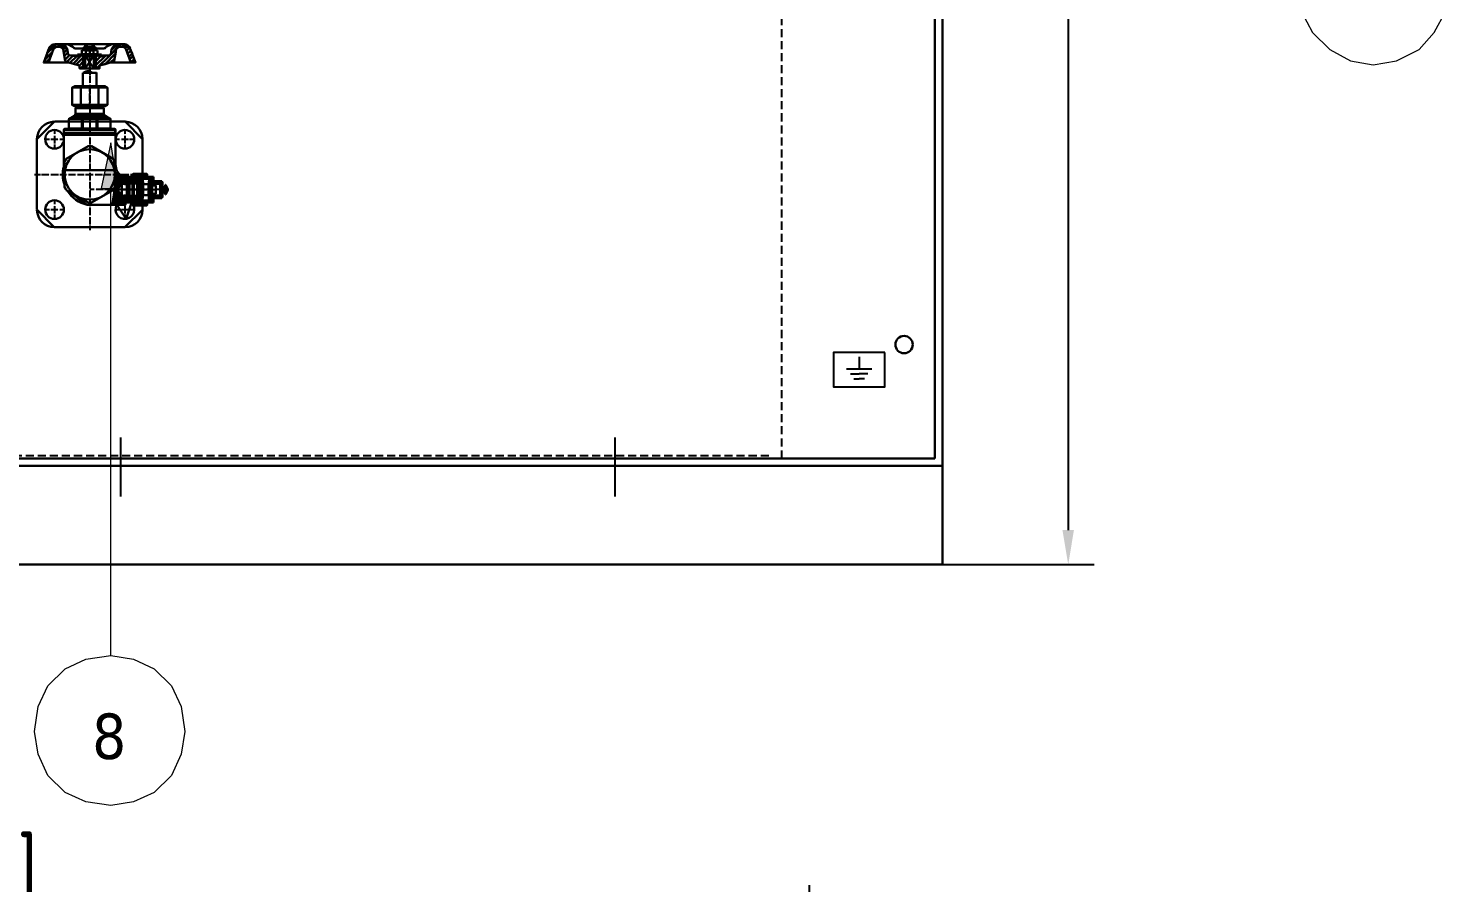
# Model space of a CAD drawing. Header units: millimetres. Extents: x 266108 to 276883, y -181835 to -175175.
# Drawn here: x 268461 to 269612, y -178470 to -177778 of the extents above; entities that cross this region are included whole.
import ezdxf

# ---------------------------------------------------------------- set-up
doc = ezdxf.new("R2010")
doc.units = ezdxf.units.MM
doc.header["$LTSCALE"] = 13
for name, pattern in [('CENTER', [50.8, 31.75, -6.35, 6.35, -6.35]), ('CENTER2', [1.125, 0.75, -0.125, 0.125, -0.125]), ('CENTERX2', [101.6, 63.5, -12.7, 12.7, -12.7]), ('DASHED', [0.75, 0.5, -0.25])]:
    doc.linetypes.add(name, pattern=pattern)
for name, color, linetype in [('1', 4, 'Continuous'), ('3中心线层', 1, 'CENTER'), ('4虚线层', 6, 'DASHED'), ('粗实线', 4, 'Continuous')]:
    doc.layers.add(name, color=color, linetype=linetype)
for name, color, linetype, lineweight in [('2细实线', 3, 'Continuous', 20), ('标注、文本', 3, 'Continuous', 25), ('铁心', 3, 'Continuous', 0)]:
    doc.layers.add(name, color=color, linetype=linetype, lineweight=lineweight)
doc.styles.get("Standard").update_dxf_attribs({"font": 'gbenor.shx', "bigfont": 'gbcbig.shx'})
doc.styles.add('Tahoma$001', font='tahoma.ttf', dxfattribs={"height": 2.159784})
doc.dimstyles.new('英寸 1-10', dxfattribs={"dimscale": 14, "dimtxt": 3.5, "dimasz": 2, "dimexe": 1.5, "dimexo": 0.5, "dimgap": 0.5, "dimtad": 1, "dimtoh": 1, "dimdec": 1, "dimdsep": 46, "dimtxsty": 'Standard', "dimcen": 2.5, "dimclrd": 3, "dimclre": 3, "dimclrt": 3, "dimadec": 0, "dimazin": 2, "dimtfac": 1, "dimtdec": 1, "dimtmove": 0, "dimatfit": 2, "dimfxl": 1, "dimarcsym": 0})

# ---------------------------------------------------------------- blocks, each defined once
blk = doc.blocks.new('A$C68737E7E')
at = {"layer": '1', "color": 1, "linetype": 'CENTERX2', "lineweight": -3, "ltscale": 0.1}
for p, q in [((44.7, 143.1), (44.7, 146.2)), ((44.7, 146.2), (44.7, 139.9)), ((44.7, 142.3), (44.7, 142.4)), ((44.7, 135.9), (44.7, 141.6)), ((44.7, 139.2), (44.7, 139.1)), ((44.7, 138.4), (44.7, 132.7)), ((44.7, 135.1), (44.7, 135.2)), ((44.7, 128.8), (44.7, 134.4)), ((44.7, 132), (44.7, 131.9)), ((44.7, 131.2), (44.7, 125.6)), ((44.7, 130.9), (44.7, 126.5)), ((44.7, 127.9), (44.7, 128)), ((44.7, 125.9), (44.7, 125.7)), ((44.7, 125), (44.7, 119.4)), ((44.7, 118.7), (44.7, 118.6)), ((44.7, 117.9), (44.7, 113.5)), ((44.7, 112.3), (44.7, 117.4)), ((44.7, 113.3), (44.7, 110.4)), ((44.7, 111.5), (44.7, 111.6)), ((44.7, 105.2), (44.7, 110.8)), ((44.7, 109.6), (44.7, 109.5)), ((44.7, 108.8), (44.7, 103.2)), ((44.7, 104.3), (44.7, 104.4)), ((44.7, 98.5), (44.7, 103.6)), ((44.7, 102.5), (44.7, 102.4)), ((44.7, 101.7), (44.7, 98.2)), ((44.7, 101.6), (44.7, 96)), ((44.7, 97.5), (44.7, 97.4)), ((44.7, 96.7), (44.7, 91.1)), ((44.7, 95.3), (44.7, 95.2)), ((44.7, 94.5), (44.7, 88.8)), ((16.2, 81.3), (16.2, 78.1)), ((44.7, 90.3), (44.7, 90.2)), ((44.7, 89.5), (44.7, 83.9)), ((44.7, 88.1), (44.7, 88)), ((44.7, 87.3), (44.7, 81.7)), ((44.7, 83.2), (44.7, 83.1)), ((44.7, 82.3), (44.7, 76.7)), ((44.7, 81), (44.7, 80.9)), ((73.2, 81.3), (73.2, 78.1)), ((8.6, 73.7), (11.9, 73.7)), ((12.5, 73.7), (12.7, 73.7)), ((13.4, 73.7), (19, 73.7)), ((16.2, 77.4), (16.2, 77.2)), ((16.2, 76.5), (16.2, 70.9)), ((16.2, 70.2), (16.2, 70.1)), ((16.2, 69.4), (16.2, 66.1)), ((19.7, 73.7), (19.8, 73.7)), ((20.5, 73.7), (23.8, 73.7)), ((44.7, 80.1), (44.7, 77.2)), ((44.7, 76), (44.7, 75.9)), ((44.7, 75.2), (44.7, 69.5)), ((65.6, 73.7), (68.8, 73.7)), ((69.5, 73.7), (69.7, 73.7)), ((70.4, 73.7), (76, 73.7)), ((73.2, 77.4), (73.2, 77.2)), ((73.2, 76.5), (73.2, 70.9)), ((73.2, 70.2), (73.2, 70.1)), ((73.2, 69.4), (73.2, 66.1)), ((76.7, 73.7), (76.8, 73.7)), ((77.5, 73.7), (80.8, 73.7)), ((44.7, 68.8), (44.7, 68.7)), ((44.7, 68), (44.7, 62.4)), ((44.7, 61.7), (44.7, 61.6)), ((44.7, 60.8), (44.7, 55.2)), ((44.7, 54.5), (44.7, 54.4)), ((44.7, 53.7), (44.7, 48)), ((44.7, 47.3), (44.7, 47.2)), ((44.7, 46.5), (44.7, 40.9)), ((0, 45.2), (4.5, 45.2)), ((5.2, 45.2), (5.3, 45.2)), ((6, 45.2), (11.7, 45.2)), ((12.4, 45.2), (12.5, 45.2)), ((13.2, 45.2), (18.8, 45.2)), ((19.5, 45.2), (19.7, 45.2)), ((20.4, 45.2), (26, 45.2)), ((26.7, 45.2), (26.8, 45.2)), ((27.5, 45.2), (33.2, 45.2)), ((33.9, 45.2), (34, 45.2)), ((34.7, 45.2), (40.3, 45.2)), ((41, 45.2), (41.2, 45.2)), ((41.9, 45.2), (47.5, 45.2)), ((44.7, 40.2), (44.7, 40.1)), ((44.7, 39.3), (44.7, 33.7)), ((48.2, 45.2), (48.3, 45.2)), ((49, 45.2), (54.7, 45.2)), ((55.4, 45.2), (55.5, 45.2)), ((56.2, 45.2), (61.8, 45.2)), ((62.6, 45.2), (62.7, 45.2)), ((63.4, 45.2), (69, 45.2)), ((69.3, 45.2), (73.7, 45.2)), ((69.7, 45.2), (69.8, 45.2)), ((70.5, 45.2), (76.2, 45.2)), ((76.9, 45.2), (77, 45.2)), ((77.7, 45.2), (83.3, 45.2)), ((84.1, 45.2), (84.2, 45.2)), ((84.9, 45.2), (89.4, 45.2)), ((16.2, 24.3), (16.2, 21.1)), ((44.7, 33), (44.7, 32.9)), ((48.3, 32.9), (44.7, 32.9)), ((44.7, 32.2), (44.7, 26.5)), ((44.7, 25.8), (44.7, 25.7)), ((44.7, 25), (44.7, 19.4)), ((49.1, 32.9), (49, 32.9)), ((55.5, 32.9), (49.9, 32.9)), ((56.3, 32.9), (56.2, 32.9)), ((62.7, 32.9), (57, 32.9)), ((63.5, 32.9), (63.4, 32.9)), ((69.8, 32.9), (64.2, 32.9)), ((70.1, 32.9), (76.5, 32.9)), ((70.7, 32.9), (70.5, 32.9)), ((77, 32.9), (71.4, 32.9)), ((73.2, 24.3), (73.2, 21.1)), ((77.2, 32.9), (77.3, 32.9)), ((77.8, 32.9), (77.7, 32.9)), ((81.7, 32.9), (77.9, 32.9)), ((78, 32.9), (83.6, 32.9)), ((84.2, 32.9), (78.5, 32.9)), ((82.5, 32.9), (82.4, 32.9)), ((88.9, 32.9), (83.2, 32.9)), ((84.4, 32.9), (84.5, 32.9)), ((85, 32.9), (84.9, 32.9)), ((85.2, 32.9), (90.8, 32.9)), ((89.3, 32.9), (85.7, 32.9)), ((89.7, 32.9), (89.6, 32.9)), ((96, 32.9), (90.4, 32.9)), ((91.5, 32.9), (91.7, 32.9)), ((92.4, 32.9), (98.7, 32.9)), ((96.9, 32.9), (96.8, 32.9)), ((103.2, 32.9), (97.6, 32.9)), ((104, 32.9), (103.9, 32.9)), ((108.5, 32.9), (104.7, 32.9)), ((8.6, 16.7), (11.9, 16.7)), ((12.5, 16.7), (12.7, 16.7)), ((13.4, 16.7), (19, 16.7)), ((16.2, 20.4), (16.2, 20.3)), ((16.2, 19.5), (16.2, 13.9)), ((16.2, 13.2), (16.2, 13.1)), ((16.2, 12.4), (16.2, 9.1)), ((19.7, 16.7), (19.8, 16.7)), ((20.5, 16.7), (23.8, 16.7)), ((44.7, 18.7), (44.7, 18.5)), ((44.7, 17.8), (44.7, 12.2)), ((65.6, 16.7), (68.8, 16.7)), ((69.5, 16.7), (69.7, 16.7)), ((70.4, 16.7), (76, 16.7)), ((73.2, 20.4), (73.2, 20.3)), ((73.2, 19.5), (73.2, 13.9)), ((73.2, 13.2), (73.2, 13.1)), ((73.2, 12.4), (73.2, 9.1)), ((76.7, 16.7), (76.8, 16.7)), ((77.5, 16.7), (80.8, 16.7)), ((44.7, 11.5), (44.7, 11.4)), ((44.7, 10.7), (44.7, 5)), ((44.7, 4.3), (44.7, 4.2)), ((44.7, 3.5), (44.7, 0))]:
    blk.add_line(p, q, dxfattribs=at)
at = {"layer": '标注、文本', "color": 4, "lineweight": 30}
for p, q in [((17.6, 150.8), (10.3, 143.5)), ((17, 150.8), (27.5, 150.8)), ((20.9, 150.8), (18.6, 148.5)), ((23.6, 150.2), (21.7, 148.3)), ((27.5, 150.8), (62.7, 150.8)), ((43.3, 150.8), (44.6, 150.8)), ((43.3, 150.8), (45.9, 150.8)), ((45.9, 150.8), (44.6, 150.8)), ((66.5, 150.6), (62.5, 146.6)), ((72.1, 150.8), (62.7, 150.8)), ((70, 150.8), (67.6, 148.4)), ((73.2, 150.7), (71, 148.5)), ((75.5, 149.7), (73.4, 147.6)), ((11.6, 147), (7.5, 135.8)), ((14.3, 144.2), (8.5, 138.4)), ((12.4, 139), (9.1, 135.8)), ((15.3, 147), (11.2, 135.8)), ((17.5, 148.5), (20.8, 148.5)), ((25.4, 148.8), (23.1, 146.5)), ((23.1, 146.6), (24.7, 137.2)), ((26.6, 146.6), (23.6, 143.7)), ((27.1, 143.9), (24.1, 140.9)), ((28.3, 141.8), (24.6, 138.1)), ((31.1, 141.3), (26, 136.2)), ((26.7, 146), (27.3, 142.7)), ((28.3, 141.8), (36.5, 140.4)), ((33.9, 140.8), (28.6, 135.5)), ((29.8, 141.5), (59.2, 141.5)), ((37.8, 141.5), (31.2, 134.8)), ((38.8, 147.3), (33.1, 147.3)), ((39.5, 139.9), (33.7, 134.2)), ((34.9, 142.4), (39.8, 142.4)), ((34.9, 142.4), (34.9, 141.5)), ((36.5, 141.5), (36.5, 140.4)), ((38.2, 145.7), (38.2, 142.8)), ((40, 141.6), (39.1, 140.8)), ((39.1, 140.8), (50.3, 140.8)), ((39.5, 141.5), (39.4, 131.1)), ((41, 141.5), (39.6, 140.2)), ((49.4, 146.1), (39.8, 146.1)), ((49.4, 142.4), (39.8, 142.4)), ((42.2, 148.5), (41, 147.3)), ((41, 147.3), (48, 147.3)), ((41, 147.3), (41, 146.1)), ((41, 141.5), (48.1, 141.5)), ((48.1, 141.5), (41, 141.5)), ((41, 141.5), (41, 131.1)), ((48.1, 141.5), (41, 131.1)), ((41, 141.5), (48.1, 131.1)), ((41.4, 145.7), (41.4, 142.8)), ((42, 148.2), (42, 146.1)), ((42, 142.7), (42, 142.4)), ((42.2, 148.5), (46.9, 148.5)), ((46.9, 148.5), (48, 147.3)), ((47.1, 148.2), (47.1, 146.1)), ((47.8, 145.7), (47.8, 142.8)), ((48, 147.3), (48, 146.1)), ((48.1, 141.5), (49.5, 140.2)), ((48.1, 141.5), (48.1, 131.1)), ((54.2, 142.4), (49.3, 142.4)), ((49.5, 140.2), (49.5, 131.1)), ((49.6, 141.5), (49.7, 131.1)), ((50.9, 141.5), (49.6, 140.2)), ((53.1, 140.5), (49.6, 137)), ((57.1, 141.1), (49.7, 133.7)), ((50.3, 147.3), (56, 147.3)), ((61.1, 141.9), (50.3, 131.1)), ((51, 145.7), (51, 142.8)), ((60.9, 141.8), (52.7, 140.4)), ((52.7, 141.5), (52.7, 140.4)), ((54.2, 142.4), (54.2, 141.5)), ((65.3, 142.9), (57.1, 134.6)), ((64.7, 138.9), (61.6, 135.8)), ((66.1, 146.9), (61.8, 142.5)), ((62.4, 146.4), (61.8, 142.7)), ((66, 146.6), (64.4, 137.2)), ((65.7, 144.6), (64.4, 137.2)), ((73.8, 147), (77.9, 135.8)), ((77, 148), (74.4, 145.3)), ((78, 145.7), (75.3, 143)), ((78.9, 143.3), (76.2, 140.6)), ((79.7, 140.9), (77, 138.2)), ((77.5, 147), (81.6, 135.8)), ((80.6, 138.5), (77.9, 135.8)), ((7.5, 135.8), (27.8, 135.8)), ((25.6, 136.3), (36.5, 133.4)), ((39.5, 136.6), (36.3, 133.5)), ((36.5, 133.4), (36.5, 131.1)), ((36.5, 131.1), (39.6, 131.1)), ((39.4, 133.3), (37.2, 131.1)), ((49.5, 131.1), (52.7, 131.1)), ((50.3, 127.7), (50.3, 116.6)), ((63.5, 136.3), (52.7, 133.4)), ((63.5, 136.3), (52.7, 133.4)), ((52.7, 133.4), (52.7, 131.1)), ((61.3, 135.8), (81.6, 135.8)), ((81.5, 136.1), (81.2, 135.8)), ((32.3, 116.6), (57.1, 116.6)), ((37.6, 115.5), (37.6, 101.6)), ((51.8, 115.5), (51.8, 101.6)), ((30.4, 101.6), (32.3, 100.5)), ((32.3, 100.5), (34.1, 100.5)), ((32.3, 92.7), (57.1, 92.7)), ((34.2, 99.8), (33.3, 98.9)), ((33.3, 98.9), (33.3, 94.4)), ((33.3, 98.9), (56.1, 98.9)), ((33.3, 94.4), (56.1, 94.4)), ((34.1, 100.5), (55.3, 100.5)), ((34.2, 100.5), (34.2, 99.8)), ((34.2, 99.8), (35, 99.8)), ((35, 100.5), (35, 99.8)), ((54.4, 100.5), (54.4, 99.8)), ((54.4, 99.8), (55.1, 99.8)), ((55.1, 100.5), (55.1, 99.8)), ((55.1, 99.8), (56.1, 98.9)), ((55.3, 100.5), (57.1, 100.5)), ((56.1, 98.9), (56.1, 94.4)), ((59, 101.6), (57.1, 100.5)), ((16.2, 88), (73.2, 88)), ((23.8, 81.2), (23.8, 78.7)), ((24.3, 81.2), (65.1, 81.2)), ((27.8, 82.5), (24.6, 82.2)), ((27.8, 82.5), (61.6, 82.5)), ((33, 91.5), (56.3, 91.5)), ((38.3, 90.1), (38.3, 82.5)), ((38.3, 90.1), (39.2, 90.1)), ((39.2, 90.1), (39.2, 82.5)), ((50.2, 90.1), (50.2, 82.5)), ((50.2, 90.1), (51.1, 90.1)), ((61.6, 82.5), (64.7, 82.2)), ((65.6, 81.2), (65.6, 78.7)), ((2, 73.7), (2, 16.7)), ((23.8, 78.7), (26.9, 78.7)), ((23.8, 78.7), (65.6, 78.7)), ((23.8, 78.7), (23.8, 77.3)), ((23.8, 77.3), (23.8, 52.9)), ((23.8, 77.3), (65.6, 77.3)), ((26.9, 78.7), (62.5, 78.7)), ((62.5, 78.7), (65.6, 78.7)), ((65.6, 78.7), (65.6, 77.3)), ((65.6, 77.3), (65.6, 52.9)), ((87.4, 73.7), (87.4, 45.7)), ((43.3, 68), (25.7, 57.9)), ((63.7, 57.9), (46.1, 68)), ((24.3, 55.4), (24.3, 35.1)), ((24.6, 48.8), (64.8, 48.8)), ((72.4, 45.2), (66, 38.8)), ((73.7, 44.3), (66, 36.7)), ((70.3, 45.2), (66.1, 41)), ((68, 36.5), (66.1, 34.7)), ((68.1, 45.2), (66.4, 43.5)), ((68, 37.9), (83.2, 37.9)), ((68, 37.9), (68, 34.8)), ((69.3, 37.9), (68, 36.5)), ((68, 36.7), (69.4, 35.2)), ((68, 34.8), (68, 31)), ((69.9, 37.7), (68.1, 36)), ((68.1, 37.2), (69.9, 35.4)), ((68.2, 35.8), (68.6, 35.4)), ((70.2, 37.5), (68.3, 35.6)), ((68.4, 37.5), (70.3, 35.6)), ((70.5, 37.1), (68.7, 35.3)), ((68.8, 37.8), (70.5, 36)), ((70.6, 36.6), (69.2, 35.2)), ((74, 42.6), (69.3, 37.9)), ((69.3, 37.9), (70.6, 36.6)), ((70.6, 37.9), (70.6, 27.9)), ((70.6, 37.9), (75.4, 36.9)), ((70.6, 36.5), (70.6, 29.2)), ((76.2, 42.6), (71.5, 37.9)), ((78.3, 42.6), (73.6, 37.9)), ((73.7, 45.2), (73.7, 42.6)), ((73.7, 43.3), (83.2, 43.3)), ((73.7, 42.6), (83.9, 42.6)), ((74.8, 43.3), (74, 42.6)), ((74.6, 38.6), (83.9, 38.6)), ((74.6, 38.6), (74.6, 27.2)), ((76.4, 38.6), (75.7, 37.9)), ((76.9, 43.3), (76.2, 42.6)), ((76.3, 37.9), (83.8, 37.9)), ((80.4, 42.6), (76.4, 38.6)), ((77, 38.6), (83.1, 38.6)), ((77, 38.6), (77, 27.2)), ((78.6, 38.6), (77.8, 37.9)), ((79.1, 43.3), (78.3, 42.6)), ((82.5, 42.6), (78.6, 38.6)), ((79.3, 43.5), (79.3, 22.2)), ((79.3, 43.5), (79.6, 43.3)), ((79.5, 43.3), (84.1, 43.3)), ((79.6, 45.4), (81.7, 43.3)), ((79.6, 43.3), (80.3, 42.6)), ((91, 45.7), (79.8, 45.7)), ((80.7, 38.6), (80, 37.9)), ((80.3, 42.6), (80.3, 23.2)), ((81.2, 43.3), (80.4, 42.6)), ((84.1, 42), (80.7, 38.6)), ((81.4, 45.7), (83.8, 43.3)), ((81.7, 43.3), (82.4, 42.6)), ((82.8, 38.6), (82.1, 37.9)), ((83.2, 43.3), (82.5, 42.6)), ((84.1, 39.9), (82.8, 38.6)), ((83.1, 38.6), (83.8, 37.9)), ((83.1, 38.6), (83.1, 27.2)), ((83.2, 43.3), (84.1, 42.4)), ((84.1, 38.8), (83.2, 37.9)), ((83.2, 37.9), (83.2, 27.9)), ((83.6, 45.7), (85.5, 43.8)), ((83.8, 43.3), (84.1, 43.1)), ((83.8, 37.9), (87.2, 37.9)), ((83.8, 37.9), (83.8, 27.9)), ((85.3, 43.8), (84.1, 42.7)), ((84.8, 43.8), (84.1, 43.1)), ((84.1, 43.8), (84.1, 21.9)), ((84.1, 43.8), (86, 43.8)), ((84.1, 43), (85.2, 41.9)), ((84.1, 42.5), (84.7, 42)), ((84.1, 42.4), (84.1, 38.8)), ((84.1, 38.8), (84.1, 27)), ((85.5, 43.6), (84.2, 42.3)), ((84.2, 43.3), (85.5, 42)), ((84.4, 43.6), (85.7, 42.2)), ((85.8, 43.5), (84.4, 42.1)), ((84.7, 43.7), (85.9, 42.5)), ((85.9, 43.2), (84.7, 42)), ((85, 43.8), (86, 42.8)), ((86, 42.8), (85.1, 41.9)), ((85.7, 45.7), (89.7, 41.7)), ((86, 43.8), (86, 21.9)), ((86, 43.3), (87.6, 41.7)), ((94.5, 41.7), (86, 41.7)), ((87.9, 41.7), (87.2, 40.5)), ((87.2, 40.5), (87.2, 25.3)), ((87.8, 45.7), (91.9, 41.7)), ((92.3, 41.7), (87.9, 41.7)), ((92.3, 37.3), (87.9, 37.3)), ((90, 45.7), (91.2, 44.5)), ((91, 45.7), (91.2, 45.5)), ((91.2, 45.5), (91.2, 43.5)), ((91.2, 43.5), (91.4, 43.3)), ((96.3, 43.3), (91.4, 43.3)), ((92.3, 41.7), (92.9, 40.5)), ((92.4, 43.3), (94, 41.7)), ((92.9, 40.5), (92.9, 25.3)), ((95.3, 36.2), (92.9, 36.2)), ((94.5, 43.3), (96.4, 41.4)), ((94.5, 41.7), (94.5, 37.6)), ((94.5, 41.7), (94.5, 24.1)), ((94.5, 41.1), (98, 37.6)), ((94.5, 39), (95.9, 37.6)), ((101.7, 37.6), (94.5, 37.6)), ((95.8, 36.7), (95.3, 36.2)), ((95.3, 36.2), (95.3, 29.6)), ((95.3, 36.2), (98.2, 36.2)), ((95.8, 36.7), (97.7, 36.7)), ((96.3, 43.3), (96.4, 43.1)), ((96.4, 43.1), (96.4, 39.9)), ((96.4, 39.9), (96.6, 39.8)), ((103, 39.8), (96.6, 39.8)), ((97.7, 36.7), (98.2, 36.2)), ((98, 39.8), (100.2, 37.6)), ((98.2, 36.2), (98.2, 29.6)), ((100.2, 39.8), (103.6, 36.4)), ((101.7, 37.6), (101.7, 28.1)), ((101.7, 36.2), (104.9, 32.9)), ((102.3, 39.8), (103.6, 38.5)), ((103, 39.8), (103.6, 38.8)), ((103.6, 38.8), (103.6, 35)), ((105.7, 35), (103.6, 35)), ((104.9, 35), (107.1, 32.9)), ((106.1, 36.7), (105.7, 36.7)), ((105.7, 36.7), (105.7, 35)), ((105.7, 36.4), (106.9, 35.2)), ((106.1, 36.7), (107.8, 33.4)), ((25.7, 32.6), (43.3, 22.5)), ((70, 27.9), (62.6, 20.5)), ((68, 28), (64.7, 24.7)), ((72.1, 27.9), (64.8, 20.5)), ((68, 30.1), (65.8, 27.9)), ((67.5, 34.3), (66.1, 34.3)), ((67.5, 31.5), (66.2, 31.5)), ((67.2, 31.5), (66.2, 30.4)), ((74.3, 27.9), (66.9, 20.5)), ((67.5, 34.3), (67.5, 31.5)), ((68, 31), (68, 27.9)), ((69, 30.5), (68, 29.5)), ((69.6, 30.5), (68, 28.9)), ((68, 29.6), (69.7, 27.9)), ((68, 29), (69.1, 27.9)), ((68, 27.9), (83.2, 27.9)), ((70.1, 30.3), (68.2, 28.4)), ((68.2, 30), (70.1, 28.1)), ((70.4, 30), (68.5, 28.1)), ((68.6, 30.3), (70.4, 28.5)), ((69, 30.5), (70.6, 28.9)), ((70.6, 29.5), (69, 27.9)), ((75.7, 27.2), (69.1, 20.5)), ((70.6, 28.9), (69.6, 27.9)), ((69.7, 30.5), (70.6, 29.6)), ((75.4, 28.8), (70.6, 27.9)), ((73.7, 23), (71.2, 20.5)), ((73.7, 23.2), (83.9, 23.2)), ((73.7, 23.2), (73.7, 20.5)), ((73.8, 23.2), (73.7, 23)), ((77.8, 27.2), (73.8, 23.2)), ((74.6, 27.2), (83.9, 27.2)), ((76, 23.2), (75.2, 22.4)), ((76.4, 27.9), (75.7, 27.2)), ((80, 27.2), (76, 23.2)), ((76.3, 27.9), (83.8, 27.9)), ((77, 27.2), (83.1, 27.2)), ((78.1, 23.2), (77.3, 22.4)), ((78.5, 27.9), (77.8, 27.2)), ((82.1, 27.2), (78.1, 23.2)), ((80.3, 23.2), (79.3, 22.2)), ((80.2, 23.2), (79.5, 22.4)), ((80.7, 27.9), (80, 27.2)), ((84.1, 27), (80.2, 23.2)), ((80.3, 23.2), (84.1, 23.2)), ((80.5, 23.2), (81.2, 22.4)), ((82.4, 23.2), (81.6, 22.4)), ((82.8, 27.9), (82.1, 27.2)), ((84.1, 24.9), (82.4, 23.2)), ((82.6, 23.2), (83.4, 22.4)), ((83.8, 27.9), (83.1, 27.2)), ((83.2, 27.9), (84.1, 27)), ((84.1, 23.4), (83.2, 22.4)), ((83.8, 27.9), (87.2, 27.9)), ((84.1, 27), (84.1, 23.4)), ((84.9, 23.9), (84.1, 23)), ((85.3, 23.8), (84.1, 22.6)), ((84.2, 23.3), (85.4, 22)), ((85.6, 23.7), (84.3, 22.3)), ((84.3, 23.6), (85.7, 22.2)), ((85.8, 23.4), (84.5, 22.1)), ((84.6, 23.7), (85.9, 22.5)), ((85.9, 23.2), (84.8, 22)), ((84.9, 23.9), (86, 22.8)), ((85.4, 23.8), (85.9, 23.3)), ((94.5, 24.1), (86, 24.1)), ((86, 24.1), (90, 20)), ((87.2, 25.3), (87.9, 24.1)), ((88.1, 24.1), (91.2, 21)), ((90.3, 24.1), (91.9, 22.4)), ((92.4, 24.1), (94, 22.4)), ((95.3, 29.6), (92.9, 29.6)), ((101.7, 28.1), (94.5, 28.1)), ((94.5, 26.2), (96.4, 24.3)), ((94.5, 24.1), (96.2, 22.4)), ((94.8, 28.1), (96.9, 26)), ((95.3, 29.6), (95.8, 29.1)), ((95.3, 29.6), (98.2, 29.6)), ((95.8, 29.1), (97.7, 29.1)), ((96.6, 26), (96.4, 25.8)), ((96.4, 25.8), (96.4, 22.6)), ((103, 26), (96.6, 26)), ((96.9, 28.1), (99, 26)), ((98.2, 29.6), (97.7, 29.1)), ((99, 28.1), (101.1, 26)), ((101.1, 28.1), (103.1, 26.2)), ((101.7, 34), (102.8, 32.9)), ((101.7, 31.9), (103.6, 30)), ((101.7, 29.7), (103.6, 27.8)), ((102.8, 32.9), (104.9, 30.7)), ((103.6, 27), (103, 26)), ((105.7, 30.7), (103.6, 30.7)), ((103.6, 30.7), (103.6, 27)), ((104.9, 32.9), (107, 30.8)), ((105.7, 30.7), (105.7, 29.1)), ((105.7, 30), (106.3, 29.4)), ((105.7, 29.1), (106.1, 29.1)), ((107.8, 32.4), (106.1, 29.1)), ((107.1, 32.9), (107.7, 32.2)), ((107.8, 33.4), (107.8, 32.4)), ((44.7, 20.5), (73.7, 20.5)), ((73.7, 20.9), (73.3, 20.5)), ((73.7, 22.4), (83.2, 22.4)), ((79.3, 22.2), (79.3, 20.5)), ((79.3, 22.2), (81.5, 20)), ((79.3, 20.5), (79.8, 20)), ((79.5, 22.4), (84.1, 22.4)), ((91, 20), (79.8, 20)), ((81.2, 22.4), (83.6, 20)), ((83.4, 22.4), (85.7, 20)), ((84.1, 23), (85.1, 21.9)), ((84.1, 21.9), (86, 21.9)), ((84.2, 22.4), (84.5, 22.1)), ((86, 22.8), (85.2, 22)), ((86, 21.9), (87.9, 20)), ((87.4, 20), (87.4, 16.7)), ((91.2, 20.2), (91, 20)), ((91.4, 22.4), (91.2, 22.2)), ((91.2, 22.2), (91.2, 20.2)), ((96.3, 22.4), (91.4, 22.4)), ((96.4, 22.6), (96.3, 22.4)), ((16.2, 2.5), (73.2, 2.5))]:
    blk.add_line(p, q, dxfattribs=at)
for points in [[(79.7, 140.9), (79.2, 142.3), (78.9, 143.3), (78, 145.7), (77.5, 147), (77, 148), (75.5, 149.7), (73.2, 150.7), (17, 150.8), (15.3, 150.5), (13.7, 149.7), (12.4, 148.5), (11.6, 147), (10.3, 143.5), (9.9, 142.3), (8.5, 138.4), (7.5, 135.8), (27.8, 135.8), (28.6, 135.5), (33.7, 134.2), (36.3, 133.5), (36.5, 133.4), (36.5, 131.1), (50.3, 131.1), (52.7, 131.1), (52.7, 133.4), (57.1, 134.6), (61.3, 135.8), (81.6, 135.8), (81.5, 136.1), (80.6, 138.5), (79.7, 140.9)], [(17, 150.8), (11.7, 147.2), (11.6, 147)], [(26.7, 146), (21.3, 150.8), (21, 150.8)], [(31.2, 148.3), (26.6, 150.8), (26.4, 150.8)], [(43.3, 150.8), (41.1, 149.3), (41, 149.1)], [(48.1, 149.1), (46.1, 150.8), (45.9, 150.8)], [(62.7, 150.8), (58.1, 148.5), (57.9, 148.3)], [(68.1, 150.8), (62.4, 146.2), (62.4, 146)], [(77.5, 147), (72.3, 150.8), (72.1, 150.8)], [(17.5, 148.5), (15.4, 147.2), (15.3, 147)], [(23.1, 146.6), (21.1, 148.5), (20.8, 148.5)], [(27.3, 142.7), (28.1, 141.8), (28.3, 141.8)], [(31.2, 148.3), (32.9, 147.3), (33.1, 147.3)], [(41.4, 145.7), (38.4, 145.8), (38.2, 145.7)], [(38.2, 142.8), (41.2, 142.7), (41.4, 142.8)], [(38.8, 147.3), (40.9, 148.8), (41, 149.1)], [(39.6, 140.2), (39.6, 131.1), (49.5, 131.1)], [(40, 141.6), (49.4, 141.6), (50.3, 140.8)], [(47.8, 145.7), (41.6, 145.7), (41.4, 145.7)], [(41.4, 142.8), (47.6, 142.7), (47.8, 142.8)], [(51, 145.7), (48, 145.8), (47.8, 145.7)], [(47.8, 142.8), (50.8, 142.7), (51, 142.8)], [(48.1, 149.1), (50.1, 147.3), (50.3, 147.3)], [(56, 147.3), (57.8, 148.2), (57.9, 148.3)], [(60.9, 141.8), (61.8, 142.6), (61.8, 142.7)], [(73.8, 147), (71.9, 148.5), (71.7, 148.5), (68.3, 148.5), (66.1, 146.8), (66, 146.6)], [(24.7, 137.2), (25.5, 136.4), (25.6, 136.3)], [(39.1, 127.4), (48.7, 127.5), (50.3, 127.7)], [(39.1, 127.4), (39.1, 116.6), (50.3, 116.6)], [(63.5, 136.3), (64.4, 137.1), (64.4, 137.2)], [(56.1, 98.9), (55.1, 99.8), (55.1, 100.5), (57.1, 100.5), (58.1, 101.1), (59, 101.6), (59, 115.5), (58.1, 116), (57.1, 116.6), (32.3, 116.6), (31.3, 116), (30.4, 115.5), (30.4, 101.6), (31.3, 101.1), (32.3, 100.5), (34.2, 100.5), (34.2, 99.8), (34.1, 99.7), (33.3, 98.9), (33.3, 94.4), (33.2, 93.7), (32.8, 93.2), (32.3, 92.7), (27.8, 90.1), (27.8, 82.5), (23.8, 81.2), (23.8, 78.7), (65.6, 78.7), (64.7, 82.2), (61.6, 82.5), (61.6, 90.1), (57.1, 92.7), (56.6, 93), (56.3, 93.4), (56.2, 93.9), (56.1, 94.4), (56.1, 98.9)], [(32.3, 116.6), (30.4, 115.5), (30.4, 101.6)], [(37.6, 115.5), (30.6, 115.7), (30.4, 115.5)], [(51.8, 115.5), (37.8, 115.6), (37.6, 115.5)], [(59, 115.5), (52, 115.7), (51.8, 115.5)], [(57.1, 116.6), (59, 115.5), (59, 101.6)], [(32.3, 92.7), (27.8, 90.1), (27.8, 82.5)], [(30.4, 101.6), (37.4, 101.5), (37.6, 101.6), (51.6, 101.5), (51.8, 101.6), (58.8, 101.5), (59, 101.6)], [(32.3, 92.7), (33.3, 94.2), (33.3, 94.4)], [(56.1, 94.4), (56.9, 92.8), (57.1, 92.7)], [(57.1, 92.7), (61.6, 90.1), (61.6, 82.5)], [(16.2, 88), (2, 73.9), (2, 73.7)], [(24.6, 82.2), (23.8, 81.3), (23.8, 81.2)], [(38.3, 90.1), (28, 90.2), (27.8, 90.1)], [(50.2, 90.1), (39.4, 90.2), (39.2, 90.1)], [(61.6, 90.1), (51.3, 90.2), (51.1, 90.1), (51.1, 82.5)], [(65.6, 81.2), (64.9, 82.1), (64.7, 82.2)], [(87.4, 73.7), (73.4, 88), (73.2, 88)], [(25.7, 57.9), (24.4, 55.6), (24.3, 55.4)], [(46.1, 68), (43.5, 68), (43.3, 68)], [(46.1, 68), (43.5, 68), (43.3, 68)], [(65.1, 55.4), (63.8, 57.7), (63.7, 57.9)], [(23.6, 51.7), (23.8, 52.9), (23.8, 52.9)], [(23.6, 51.7), (24.2, 37), (24.3, 36.8)], [(46.1, 22.5), (63.7, 32.6), (65, 34.9), (65.1, 35.1), (65.1, 55.4)], [(67, 46.4), (63, 21.6), (62.4, 20.5)], [(65.6, 52.9), (65.7, 51.8), (65.8, 51.7)], [(66.5, 47.8), (65.8, 51.5), (65.8, 51.7)], [(66.5, 47.8), (69.1, 45.2), (69.3, 45.2)], [(24.3, 35.1), (25.6, 32.8), (25.7, 32.6)], [(67.5, 34.3), (68, 34.7), (68, 34.8)], [(77, 38.6), (75.4, 36.9), (75.4, 28.8), (77, 27.2)], [(79.8, 45.7), (79.3, 45.2), (79.3, 43.5)], [(79.3, 43.5), (80.3, 42.6), (84.1, 42.6)], [(87.6, 41.1), (87.8, 37.5), (87.9, 37.3)], [(87.9, 37.3), (87.8, 28.7), (87.9, 28.5)], [(92.3, 37.3), (92.7, 40.9), (92.6, 41.1)], [(92.3, 28.5), (92.3, 37), (92.3, 37.3)], [(26.5, 32.1), (42.5, 20.7), (42.7, 20.6)], [(68, 31), (67.6, 31.5), (67.5, 31.5)], [(87.9, 28.5), (87.5, 24.8), (87.6, 24.6)], [(92.6, 24.6), (92.4, 28.3), (92.3, 28.5), (87.9, 28.5)], [(92.9, 25.3), (92.3, 24.1), (87.9, 24.1)], [(2, 16.7), (16, 2.5), (16.2, 2.5)], [(42.7, 20.6), (46.5, 20.6), (46.7, 20.6)], [(43.3, 22.5), (45.9, 22.5), (46.1, 22.5)], [(66.6, 20.5), (74.1, 9.2), (74.3, 9.2), (78.5, 22.1), (78.2, 22.4)], [(73.2, 2.5), (87.4, 16.5), (87.4, 16.7)]]:
    blk.add_lwpolyline(points, dxfattribs=at)
for centre, radius in [((16.2, 73.7), 7.56), ((73.2, 73.7), 7.56), ((44.7, 45.2), 20.4), ((69.3, 36.6), 1.31), ((85, 42.9), 0.926), ((16.2, 16.7), 7.56), ((69.3, 29.2), 1.31), ((85, 22.9), 0.926)]:
    blk.add_circle(centre, radius, dxfattribs=at)
for points in [[(16.8, 150.8), (14.5, 150.7), (12.6, 149.3), (11.7, 147.2)], [(72.1, 150.8), (53.7, 150.8), (35.4, 150.8), (17, 150.8)], [(26.7, 146.2), (26.1, 148.8), (23.9, 150.7), (21.3, 150.8)], [(31, 148.5), (30, 149.9), (28.4, 150.7), (26.6, 150.8)], [(43, 150.8), (42.1, 150.6), (41.4, 150.2), (41.1, 149.3)], [(48, 149.3), (47.6, 150.2), (47.1, 150.6), (46.1, 150.8)], [(62.5, 150.8), (60.7, 150.7), (59.1, 149.9), (58.1, 148.5)], [(67.9, 150.8), (65.2, 150.6), (63, 148.9), (62.4, 146.2)], [(77.4, 147.2), (76.5, 149.3), (74.6, 150.7), (72.3, 150.8)], [(17.2, 148.5), (16.3, 148.3), (15.8, 148), (15.4, 147.2)], [(23.1, 146.8), (22.8, 147.7), (22, 148.4), (21.1, 148.5)], [(27.3, 142.6), (27.6, 142.1), (27.6, 142.1), (28.1, 141.8)], [(31.3, 148.2), (31.5, 147.7), (32.4, 147.3), (32.9, 147.3)], [(41.2, 145.8), (40.3, 146.2), (39.3, 146.2), (38.4, 145.8)], [(38.4, 142.7), (39.3, 142.3), (40.3, 142.3), (41.2, 142.7)], [(39, 147.3), (39.8, 147.4), (40.7, 148.1), (40.9, 148.8)], [(47.6, 145.7), (45.6, 146.2), (43.6, 146.2), (41.6, 145.7)], [(41.6, 142.7), (43.6, 142.3), (45.6, 142.2), (47.6, 142.7)], [(50.8, 145.8), (49.9, 146.2), (48.9, 146.2), (48, 145.8)], [(48, 142.7), (48.9, 142.3), (49.9, 142.3), (50.8, 142.7)], [(48.2, 148.8), (48.5, 148), (49.3, 147.4), (50.1, 147.3)], [(56.2, 147.3), (56.8, 147.3), (57.5, 147.7), (57.8, 148.2)], [(61, 141.8), (61.4, 142), (61.6, 142.2), (61.8, 142.6)], [(68.1, 148.5), (67.1, 148.4), (66.3, 147.7), (66.1, 146.8)], [(73.7, 147.2), (73.3, 148), (72.8, 148.3), (71.9, 148.5)], [(24.8, 137.1), (25, 136.7), (25, 136.6), (25.5, 136.4)], [(37.2, 131.1), (41.6, 131.1), (46, 131.1), (50.3, 131.1)], [(40.1, 128), (44, 130.1), (45, 127.5), (48.7, 127.5)], [(63.6, 136.4), (64, 136.5), (64.2, 136.8), (64.4, 137.1)], [(37.4, 115.7), (35.3, 116.9), (32.7, 116.9), (30.6, 115.7)], [(51.6, 115.6), (47.2, 117), (42.2, 117), (37.8, 115.6)], [(58.8, 115.7), (56.6, 117), (54.1, 116.9), (52, 115.7)], [(30.6, 101.5), (32.7, 100.1), (35.3, 100.1), (37.4, 101.5)], [(32.5, 92.8), (32.9, 93.1), (33.2, 93.7), (33.3, 94.2)], [(37.8, 101.5), (42.3, 100.1), (47.1, 100.1), (51.6, 101.5)], [(52, 101.5), (54.1, 100.2), (56.7, 100.1), (58.8, 101.5)], [(56.1, 94.2), (56.2, 93.7), (56.4, 93.1), (56.9, 92.8)], [(16, 88), (8.3, 87.9), (2, 81.6), (2, 73.9)], [(24.6, 82.2), (24.2, 82.1), (23.8, 81.7), (23.8, 81.2)], [(24.5, 82.1), (24.2, 82.1), (23.8, 81.7), (23.8, 81.3)], [(38.1, 90.2), (34.9, 91.9), (31.2, 91.9), (28, 90.2)], [(50, 90.2), (46.6, 91.9), (42.8, 91.9), (39.4, 90.2)], [(61.4, 90.2), (58.2, 91.9), (54.5, 91.9), (51.3, 90.2)], [(65.6, 81.2), (65.5, 81.7), (65.3, 82), (64.7, 82.2)], [(65.6, 81.3), (65.6, 81.7), (65.2, 82), (64.9, 82.1)], [(87.4, 73.9), (87.3, 81.6), (81.1, 87.8), (73.4, 88)], [(25.6, 57.7), (25.2, 57), (24.7, 56.2), (24.4, 55.6)], [(45.9, 68), (45.1, 68), (44.3, 68), (43.5, 68)], [(45.9, 68), (45.1, 68), (44.3, 68), (43.5, 68)], [(65, 55.6), (64.6, 56.3), (64.2, 57), (63.8, 57.7)], [(23.6, 51.5), (22.4, 46.7), (22.6, 41.7), (24.2, 37)], [(23.7, 51.8), (23.7, 52.1), (23.8, 52.6), (23.8, 52.9)], [(65.6, 52.9), (65.6, 52.6), (65.6, 52.1), (65.7, 51.8)], [(66.5, 48), (66.3, 49.2), (66.1, 50.3), (65.8, 51.5)], [(66.5, 47.6), (66.7, 46.3), (67.8, 45.3), (69.1, 45.2)], [(24.4, 34.9), (24.7, 34.2), (25.2, 33.4), (25.6, 32.8)], [(66.3, 43.3), (64.9, 34.1), (68.5, 30.6), (63, 21.6)], [(63.8, 32.8), (64.2, 33.5), (64.6, 34.2), (65, 34.9)], [(67.6, 34.3), (67.8, 34.3), (67.9, 34.5), (68, 34.7)], [(87.8, 37), (87, 34.3), (87.1, 31.5), (87.8, 28.7)], [(87.5, 40.9), (87.1, 39.8), (87.2, 38.5), (87.8, 37.5)], [(92.3, 28.7), (93.1, 31.2), (93.2, 34.5), (92.3, 37)], [(92.4, 37.5), (93, 38.5), (93.1, 39.8), (92.7, 40.9)], [(26.6, 32), (30.1, 26.3), (36, 22.1), (42.5, 20.7)], [(68, 31), (67.8, 31.4), (67.9, 31.3), (67.6, 31.5)], [(87.8, 28.3), (87.2, 27.2), (87, 26), (87.5, 24.8)], [(92.7, 24.8), (93.1, 25.9), (93, 27.3), (92.4, 28.3)], [(2, 16.5), (2, 8.8), (8.3, 2.6), (16, 2.5)], [(42.9, 20.6), (44, 20.4), (45.4, 20.4), (46.5, 20.6)], [(43.5, 22.5), (44.3, 22.4), (45.1, 22.4), (45.9, 22.5)], [(66.4, 20.2), (63.7, 14.7), (68, 8.5), (74.1, 9.2)], [(73.4, 2.5), (81.1, 2.6), (87.3, 8.8), (87.4, 16.5)], [(74.5, 9.3), (80.6, 10.3), (82.9, 17.8), (78.5, 22.1)]]:
    blk.add_open_spline(points, degree=3, dxfattribs=at)
blk = doc.blocks.new('257561')
at = {"layer": '标注、文本'}
for p, q in [((851.69, 2214.09), (862.06, 2214.09)), ((856.87, 2219.06), (856.87, 2214.09)), ((853.4, 2212.22), (856.87, 2212.22)), ((854.71, 2210.17), (856.87, 2210.17)), ((860.35, 2212.22), (856.87, 2212.22)), ((859.04, 2210.17), (856.87, 2210.17))]:
    blk.add_line(p, q, dxfattribs=at)
blk = doc.blocks.new('*D64')
at = {"layer": '2细实线', "color": 3, "linetype": 'ByBlock', "lineweight": -2, "transparency": 16777216}
for p, q in [((268937.6, -177057.6), (269323.9, -177057.6)), ((269302.9, -177085.6), (269302.9, -178184.6)), ((269193, -178212.6), (269323.9, -178212.6))]:
    blk.add_line(p, q, dxfattribs=at)
at = {"layer": '2细实线', "color": 3, "linetype": 'ByBlock', "transparency": 16777216}
for points in [[(269298.2, -177085.6), (269307.5, -177085.6), (269302.9, -177057.6)], [(269298.2, -178184.6), (269307.5, -178184.6), (269302.9, -178212.6)]]:
    blk.add_solid(points, dxfattribs=at)
at = {"layer": 'Defpoints', "color": 0, "linetype": 'ByBlock', "transparency": 16777216}
for p in [(268930.6, -177057.6), (269186, -178212.6), (269302.9, -178212.6)]:
    blk.add_point(p, dxfattribs=at)
at = {"layer": '2细实线', "color": 3, "linetype": 'ByBlock', "transparency": 16777216, "insert": (269270.3, -177635.1), "char_height": 49, "attachment_point": 5, "rotation": 90}
blk.add_mtext('1155 [45.5]', dxfattribs=at)
blk = doc.blocks.new('*D80')
at = {"layer": '2细实线', "color": 3, "linetype": 'ByBlock', "lineweight": -2, "transparency": 16777216}
for p, q in [((267578.5, -178811.5), (267578.5, -178472.1)), ((269093.5, -178811.5), (269093.5, -178472.1)), ((267606.5, -178493.1), (269065.5, -178493.1))]:
    blk.add_line(p, q, dxfattribs=at)
at = {"layer": '2细实线', "color": 3, "linetype": 'ByBlock', "transparency": 16777216}
for points in [[(267606.5, -178488.4), (267606.5, -178497.7), (267578.5, -178493.1)], [(269065.5, -178488.4), (269065.5, -178497.7), (269093.5, -178493.1)]]:
    blk.add_solid(points, dxfattribs=at)
at = {"layer": 'Defpoints', "color": 0, "linetype": 'ByBlock', "transparency": 16777216}
for p in [(269093.5, -178493.1), (267578.5, -178818.5), (269093.5, -178818.5)]:
    blk.add_point(p, dxfattribs=at)
at = {"layer": '2细实线', "color": 3, "linetype": 'ByBlock', "transparency": 16777216, "insert": (268336, -178460.5), "char_height": 49, "attachment_point": 5}
blk.add_mtext('1515 [59.6]', dxfattribs=at)

msp = doc.modelspace()

# ---------------------------------------------------------------- hatches: boundary and pattern name
at = {"layer": '铁心'}
for points in [[(268534.051, -177907.921), (268520.196, -177907.921), (268528.027, -177870.875)], [(268520.196, -177907.921), (268528.027, -177870.875), (268534.051, -177907.921)]]:
    msp.add_hatch(color=256, dxfattribs=at).paths.add_polyline_path(points)

# ---------------------------------------------------------------- linework, layer by layer
at = {"layer": '3中心线层', "linetype": 'CENTER2', "lineweight": -3, "ltscale": 10}
for p, q in [((268536.002, -178109.643), (268536.002, -178157.438)), ((268936.002, -178109.643), (268936.002, -178157.438))]:
    msp.add_line(p, q, dxfattribs=at)
at = {"layer": '4虚线层'}
for p, q in [((269071.002, -178126.556), (269071.002, -176466.556)), ((269068.502, -178132.556), (267603.502, -178132.556)), ((269060.502, -178124.556), (267611.502, -178124.556))]:
    msp.add_line(p, q, dxfattribs=at)
at = {"layer": '标注、文本', "color": 4, "lineweight": 30}
for p, q in [((269195.002, -178126.556), (269195.002, -176323.556)), ((269201.002, -178132.556), (269201.002, -176317.556)), ((269201.002, -178132.556), (267471.002, -178132.556)), ((269195.002, -178126.556), (267477.002, -178126.556)), ((269201.002, -178212.556), (269201.002, -178132.556)), ((269201.002, -178212.556), (267471.002, -178212.556))]:
    msp.add_line(p, q, dxfattribs=at)
at = {"layer": '标注、文本'}
msp.add_lwpolyline([(269154.49, -178040.806), (269112.97, -178040.806), (269112.97, -178068.515), (269154.49, -178068.515)], close=True, dxfattribs=at)
at = {"layer": '粗实线', "lineweight": 30}
msp.add_circle((269170.025, -178034.356), 7, dxfattribs=at)
at = {"layer": '铁心'}
msp.add_line((268528.027, -178286.085), (268528.027, -177907.921), dxfattribs=at)
for points in [[(269549.765, -177684.248), (269531.393, -177687.26), (269514.526, -177696.597), (269500.672, -177710.451), (269491.335, -177727.318), (269488.323, -177745.992), (269491.335, -177764.364), (269500.672, -177781.532), (269514.526, -177795.386), (269531.393, -177804.422), (269549.765, -177807.735), (269568.439, -177804.422), (269586.811, -177795.386), (269599.16, -177781.532), (269608.497, -177764.364), (269611.509, -177745.992), (269608.497, -177727.318), (269599.16, -177710.451), (269586.811, -177696.597), (269568.439, -177687.26)], [(268534.051, -177907.921), (268528.027, -177870.875), (268520.196, -177907.921)], [(268466.283, -178347.828), (268469.295, -178327.648), (268477.126, -178310.782), (268490.981, -178296.927), (268507.847, -178289.096), (268528.027, -178286.085), (268546.399, -178289.096), (268563.266, -178296.927), (268577.12, -178310.782), (268584.951, -178327.648), (268587.963, -178347.828), (268584.951, -178366.2), (268577.12, -178383.368), (268563.266, -178397.223), (268546.399, -178404.752), (268528.027, -178407.764), (268507.847, -178404.752), (268490.981, -178397.223), (268477.126, -178383.368), (268469.295, -178366.2)]]:
    msp.add_lwpolyline(points, close=True, dxfattribs=at)

# ---------------------------------------------------------------- block references
at = {"layer": '标注、文本'}
msp.add_blockref('A$C68737E7E', (268466.303, -177941.78), dxfattribs=at)
at = {"layer": '标注、文本', "xscale": -2, "yscale": 2, "zscale": 2}
msp.add_blockref('257561', (270847.456, -182482.517), dxfattribs=at)

# ---------------------------------------------------------------- texts
at = {"layer": '铁心', "style": 'Tahoma$001'}
msp.add_text('8', height=36.774, dxfattribs=at).set_placement((268512.937, -178369.99))

# ---------------------------------------------------------------- dimensions: what is measured, and where the dimension line sits
at = {"layer": '2细实线', "linetype": 'ByBlock'}
dim = msp.add_linear_dim(base=(269302.862, -178212.556), p1=(268930.589, -177057.556), p2=(269186.002, -178212.556), angle=90, dimstyle='英寸 1-10', dxfattribs=at)
dim.commit()
dim.dimension.update_dxf_attribs({"geometry": '*D64', "text_midpoint": (269270.341, -177635.056)})
dim = msp.add_linear_dim(base=(269093.502, -178493.06), p1=(267578.502, -178818.543), p2=(269093.502, -178818.543), dimstyle='英寸 1-10', dxfattribs=at)
dim.commit()
dim.dimension.update_dxf_attribs({"geometry": '*D80', "text_midpoint": (268336.002, -178460.539)})

doc.saveas('drawing.dxf')
